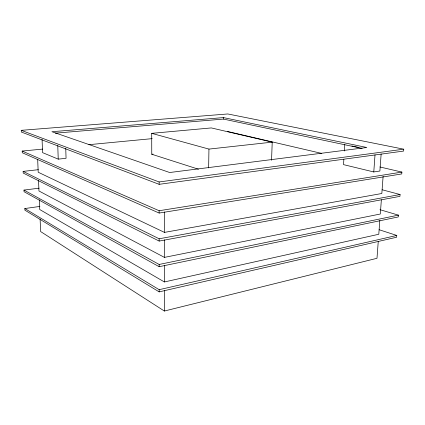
<?xml version="1.0" encoding="UTF-8"?>
<svg xmlns="http://www.w3.org/2000/svg" width="425" height="425" viewBox="0 0 425 425"><rect width="100%" height="100%" fill="white"/><g stroke="black" fill="none" stroke-linecap="round" stroke-linejoin="round"><path stroke-width="0.64" d="M378.266 241.273L376.991 258.299L164.353 311.036L164.379 290.673M379.822 220.432L378.787 234.26L164.395 281.956L164.422 265.498M381.358 199.835L380.301 214.019L164.433 257.385L164.459 239.822M383.116 176.311L381.831 193.502L164.47 232.395L164.502 211.958M208.643 167.912L208.946 149.095L151.704 133.344L151.762 154.254L198.47 169.219M362.153 148.415L223.449 119.085L223.481 117.598L51.919 131.718L169.665 172.518L366.817 147.502L223.481 117.598M271.548 160.305L272.223 142.136L211.326 127.925L151.704 133.344M343.852 159.428L343.533 164.629L373.782 171.96L379.892 171.02L381.14 154.015M344.367 150.971L344.765 144.463M373.782 171.96L375.009 154.849M379.1 229.718L396.775 235.45L396.631 237.23L159.168 291.879L24.9 210.163L24.831 208.542L39.923 206.417M379.971 209.695L398.416 215.135L398.273 216.936L159.157 266.698L24.06 191.718L23.986 190.081L39.121 188.174M382.139 189.773L400.084 194.533L399.936 196.361L159.152 241.071L23.205 173.049L23.131 171.387L38.303 169.697M379.923 166.977L401.896 172.093L401.747 173.947L159.141 213.053L22.275 152.74L22.196 151.056L42.654 149.101M403.75 149.186L403.596 151.072L159.136 184.328L21.33 132.037L21.25 130.332L227.805 113.964L403.75 149.186L159.136 181.958L21.25 130.332M24.831 208.542L159.168 289.675L396.775 235.45M23.986 190.081L159.157 264.456L398.416 215.135M23.131 171.387L159.152 238.786L400.084 194.533M22.196 151.056L159.141 210.726L401.896 172.093M208.946 149.095L272.223 142.136M151.762 154.254L153.074 154.11M42.064 139.405L42.58 152.639L58.23 159.136L66.061 158.312L65.748 148.373M88.846 144.691L152.192 138.64M55.282 133.163L223.449 119.085M351.911 145.972L359.056 147.475M227.417 131.458L321.767 153.43M164.47 232.395L38.202 172.231L37.676 159.322M164.433 257.385L38.967 190.99L38.537 180.471M164.395 281.956L39.722 209.52L39.323 199.777M164.353 311.036L40.619 231.556L40.109 219.045M57.768 145.584L58.23 159.136M159.136 181.958L159.136 184.328M159.141 210.726L159.141 213.053M159.152 238.786L159.152 241.071M159.157 264.456L159.157 266.698M159.168 289.675L159.168 291.879"/></g></svg>
